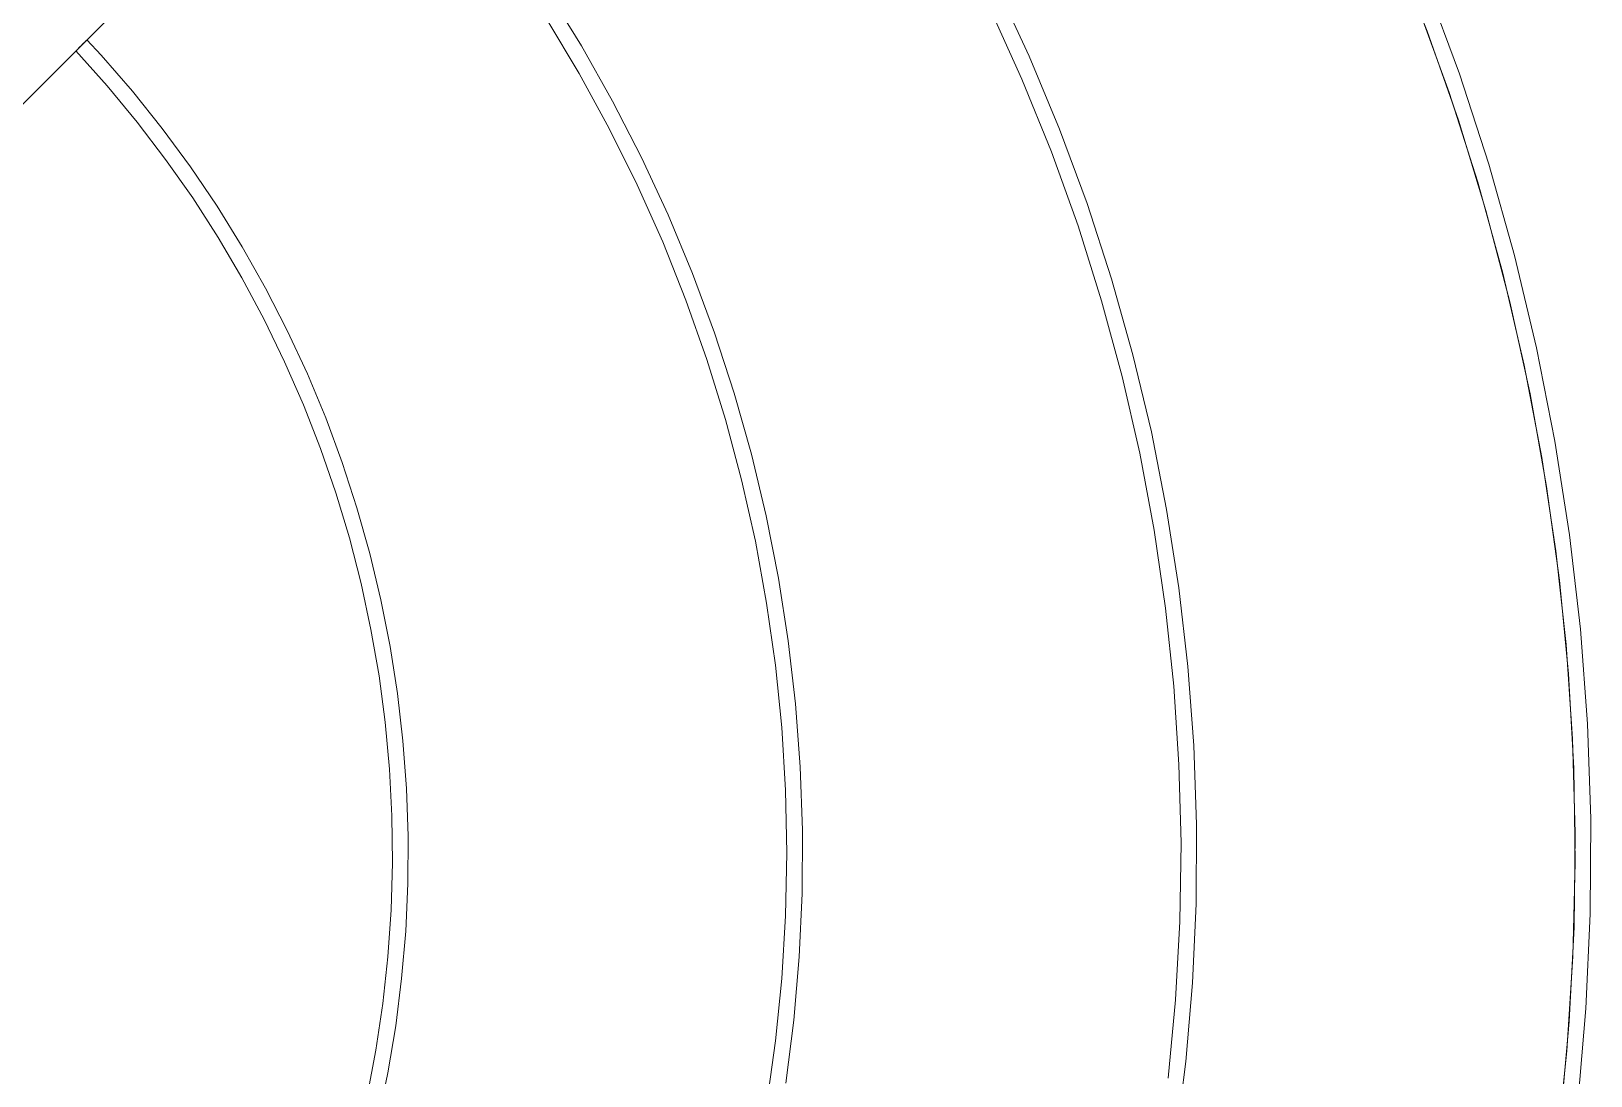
# Model space of a CAD drawing. Header units: millimetres. Extents: x -22227 to 20164, y 15335 to 61747.
# Drawn here: x -7715.2 to -7517.4, y 61218.7 to 61351.2 of the extents above; entities that cross this region are included whole.
import ezdxf

# ---------------------------------------------------------------- set-up
doc = ezdxf.new("R2010")
doc.units = ezdxf.units.MM
doc.layers.add('M-EQPM', color=7, linetype='Continuous', lineweight=5)

# ---------------------------------------------------------------- blocks, each defined once
blk = doc.blocks.new('DanNong_VRV_1 QUẠT - OD-A-12_1-2147179-MẶT BẰNG BỐ TRÍ THIẾT BỊ')
at = {"layer": 'M-EQPM'}
for p, q in [((283.72, 412.38), (91.39, 220.04)), ((91.39, 220.04), (280.9, 409.55))]:
    blk.add_line(p, q, dxfattribs=at)
at = {"layer": 'M-EQPM', "flags": 128}
for points in [[(351.83, 156.56), (352.86, 168.55), (353.4, 180.58), (353.47, 192.62), (353.05, 204.65), (352.15, 216.66), (350.78, 228.62), (348.92, 240.51), (346.6, 252.32), (343.8, 264.03), (340.53, 275.62), (336.81, 287.07), (332.63, 298.36)], [(351.83, 156.56), (352.86, 168.55), (353.4, 180.58), (353.47, 192.62), (353.05, 204.65), (352.15, 216.66), (350.78, 228.62), (348.92, 240.51), (346.6, 252.32), (343.8, 264.03), (340.53, 275.62), (336.81, 287.07), (332.63, 298.36)], [(328.34, 303.61), (332.73, 292.49), (336.68, 281.2), (340.17, 269.76), (343.2, 258.19), (345.76, 246.51), (347.86, 234.74), (349.48, 222.89), (350.63, 210.98), (351.3, 199.04), (351.5, 187.08), (351.21, 175.13), (350.45, 163.19), (349.21, 151.3)], [(328.34, 303.61), (332.73, 292.49), (336.68, 281.2), (340.17, 269.76), (343.2, 258.19), (345.76, 246.51), (347.86, 234.74), (349.48, 222.89), (350.63, 210.98), (351.3, 199.04), (351.5, 187.08), (351.21, 175.13), (350.45, 163.19), (349.21, 151.3)], [(331.41, 295.98), (335.49, 284.74), (339.13, 273.34), (342.3, 261.81), (345.01, 250.16), (347.26, 238.42), (349.03, 226.59), (350.33, 214.7), (351.15, 202.77), (351.49, 190.82), (351.35, 178.86), (350.74, 166.91), (349.65, 155.01)], [(351.83, 156.56), (352.86, 168.55), (353.4, 180.58), (353.47, 192.62), (353.05, 204.65), (352.15, 216.66), (350.78, 228.62), (348.92, 240.51), (346.6, 252.32), (343.8, 264.03), (340.53, 275.62), (336.81, 287.07), (332.63, 298.36)], [(300.85, 151.86), (302.11, 161.82), (302.96, 171.82), (303.42, 181.85), (303.47, 191.89), (303.13, 201.92), (302.38, 211.93), (301.23, 221.91), (299.68, 231.83), (297.74, 241.68), (295.41, 251.44), (292.69, 261.1), (289.58, 270.65), (286.09, 280.06), (282.23, 289.33), (278.01, 298.44)], [(277.22, 295.48), (281.33, 286.41), (285.07, 277.18), (288.44, 267.81), (291.43, 258.31), (294.05, 248.7), (296.27, 238.99), (298.11, 229.2), (299.55, 219.34), (300.59, 209.44), (301.24, 199.5), (301.5, 189.55), (301.35, 179.59), (300.81, 169.64), (299.86, 159.73)], [(251.38, 159.1), (252.38, 167.08), (253.07, 175.09), (253.44, 183.12), (253.48, 191.16), (253.2, 199.19), (252.6, 207.21), (251.68, 215.2), (250.44, 223.14), (248.89, 231.03), (247.02, 238.85), (244.84, 246.58), (242.35, 254.23), (239.56, 261.77), (236.47, 269.19), (233.09, 276.48), (229.41, 283.63), (225.45, 290.63), (221.22, 297.47)], [(221.08, 293.97), (225.17, 287.15), (228.99, 280.16), (232.52, 273.03), (235.77, 265.77), (238.72, 258.38), (241.38, 250.87), (243.74, 243.27), (245.78, 235.58), (247.52, 227.81), (248.95, 219.98), (250.06, 212.1), (250.86, 204.18), (251.34, 196.23), (251.5, 188.28), (251.34, 180.32), (250.87, 172.37), (250.08, 164.45), (248.97, 156.57)], [(199.68, 154.47), (200.91, 160.39), (201.91, 166.34), (202.66, 172.34), (203.18, 178.35), (203.45, 184.39), (203.48, 190.43), (203.27, 196.46), (202.82, 202.49), (202.13, 208.49), (201.2, 214.45), (200.04, 220.38), (198.63, 226.25), (196.99, 232.07), (195.13, 237.81), (193.03, 243.47), (190.71, 249.05), (188.16, 254.53), (185.4, 259.9), (182.43, 265.16), (179.25, 270.29), (175.87, 275.29), (172.29, 280.16), (168.51, 284.87), (164.56, 289.44), (162.75, 291.4)], [(161.34, 289.99), (165.32, 285.55), (169.12, 280.96), (172.73, 276.23), (176.16, 271.35), (179.38, 266.34), (182.41, 261.2), (185.22, 255.95), (187.82, 250.58), (190.21, 245.12), (192.37, 239.57), (194.31, 233.94), (196.03, 228.23), (197.51, 222.46), (198.77, 216.63), (199.79, 210.76), (200.57, 204.85), (201.12, 198.92), (201.42, 192.97), (201.5, 187.01), (201.33, 181.05), (200.92, 175.1), (200.28, 169.18), (199.4, 163.28), (198.28, 157.43)]]:
    blk.add_lwpolyline(points, dxfattribs=at)
at = {"layer": 'M-EQPM'}
for points in [[(161.34, 289.99), (161.34, 289.99), (161.36, 290.01), (161.46, 290.11), (161.62, 290.27), (161.82, 290.47), (162.04, 290.69), (162.26, 290.92), (162.47, 291.12), (162.62, 291.28), (162.73, 291.38), (162.75, 291.4), (162.75, 291.4)], [(162.75, 291.4), (162.75, 291.4), (162.73, 291.38), (162.62, 291.28), (162.47, 291.12), (162.26, 290.92), (162.04, 290.69), (161.82, 290.47), (161.62, 290.27), (161.46, 290.11), (161.36, 290.01), (161.34, 289.99), (161.34, 289.99)]]:
    blk.add_open_spline(points, degree=3, dxfattribs=at)
blk = doc.blocks.new('DanNong_VRV_1 QUẠT - OD-A-12_1-V166-MẶT BẰNG BỐ TRÍ THIẾT BỊ')
at = {"layer": 'M-EQPM'}
for p, q in [((283.72, 412.38), (91.39, 220.04)), ((91.39, 220.04), (280.9, 409.55))]:
    blk.add_line(p, q, dxfattribs=at)
at = {"layer": 'M-EQPM', "flags": 128}
for points in [[(351.83, 156.56), (352.86, 168.55), (353.4, 180.58), (353.47, 192.62), (353.05, 204.65), (352.15, 216.66), (350.78, 228.62), (348.92, 240.51), (346.6, 252.32), (343.8, 264.03), (340.53, 275.62), (336.81, 287.07), (332.63, 298.36)], [(351.83, 156.56), (352.86, 168.55), (353.4, 180.58), (353.47, 192.62), (353.05, 204.65), (352.15, 216.66), (350.78, 228.62), (348.92, 240.51), (346.6, 252.32), (343.8, 264.03), (340.53, 275.62), (336.81, 287.07), (332.63, 298.36)], [(328.34, 303.61), (332.73, 292.49), (336.68, 281.2), (340.17, 269.76), (343.2, 258.19), (345.76, 246.51), (347.86, 234.74), (349.48, 222.89), (350.63, 210.98), (351.3, 199.04), (351.5, 187.08), (351.21, 175.13), (350.45, 163.19), (349.21, 151.3)], [(328.34, 303.61), (332.73, 292.49), (336.68, 281.2), (340.17, 269.76), (343.2, 258.19), (345.76, 246.51), (347.86, 234.74), (349.48, 222.89), (350.63, 210.98), (351.3, 199.04), (351.5, 187.08), (351.21, 175.13), (350.45, 163.19), (349.21, 151.3)], [(331.41, 295.98), (335.49, 284.74), (339.13, 273.34), (342.3, 261.81), (345.01, 250.16), (347.26, 238.42), (349.03, 226.59), (350.33, 214.7), (351.15, 202.77), (351.49, 190.82), (351.35, 178.86), (350.74, 166.91), (349.65, 155.01)], [(351.83, 156.56), (352.86, 168.55), (353.4, 180.58), (353.47, 192.62), (353.05, 204.65), (352.15, 216.66), (350.78, 228.62), (348.92, 240.51), (346.6, 252.32), (343.8, 264.03), (340.53, 275.62), (336.81, 287.07), (332.63, 298.36)], [(300.85, 151.86), (302.11, 161.82), (302.96, 171.82), (303.42, 181.85), (303.47, 191.89), (303.13, 201.92), (302.38, 211.93), (301.23, 221.91), (299.68, 231.83), (297.74, 241.68), (295.41, 251.44), (292.69, 261.1), (289.58, 270.65), (286.09, 280.06), (282.23, 289.33), (278.01, 298.44)], [(277.22, 295.48), (281.33, 286.41), (285.07, 277.18), (288.44, 267.81), (291.43, 258.31), (294.05, 248.7), (296.27, 238.99), (298.11, 229.2), (299.55, 219.34), (300.59, 209.44), (301.24, 199.5), (301.5, 189.55), (301.35, 179.59), (300.81, 169.64), (299.86, 159.73)], [(251.38, 159.1), (252.38, 167.08), (253.07, 175.09), (253.44, 183.12), (253.48, 191.16), (253.2, 199.19), (252.6, 207.21), (251.68, 215.2), (250.44, 223.14), (248.89, 231.03), (247.02, 238.85), (244.84, 246.58), (242.35, 254.23), (239.56, 261.77), (236.47, 269.19), (233.09, 276.48), (229.41, 283.63), (225.45, 290.63), (221.22, 297.47)], [(221.08, 293.97), (225.17, 287.15), (228.99, 280.16), (232.52, 273.03), (235.77, 265.77), (238.72, 258.38), (241.38, 250.87), (243.74, 243.27), (245.78, 235.58), (247.52, 227.81), (248.95, 219.98), (250.06, 212.1), (250.86, 204.18), (251.34, 196.23), (251.5, 188.28), (251.34, 180.32), (250.87, 172.37), (250.08, 164.45), (248.97, 156.57)], [(199.68, 154.47), (200.91, 160.39), (201.91, 166.34), (202.66, 172.34), (203.18, 178.35), (203.45, 184.39), (203.48, 190.43), (203.27, 196.46), (202.82, 202.49), (202.13, 208.49), (201.2, 214.45), (200.04, 220.38), (198.63, 226.25), (196.99, 232.07), (195.13, 237.81), (193.03, 243.47), (190.71, 249.05), (188.16, 254.53), (185.4, 259.9), (182.43, 265.16), (179.25, 270.29), (175.87, 275.29), (172.29, 280.16), (168.51, 284.87), (164.56, 289.44), (162.75, 291.4)], [(161.34, 289.99), (165.32, 285.55), (169.12, 280.96), (172.73, 276.23), (176.16, 271.35), (179.38, 266.34), (182.41, 261.2), (185.22, 255.95), (187.82, 250.58), (190.21, 245.12), (192.37, 239.57), (194.31, 233.94), (196.03, 228.23), (197.51, 222.46), (198.77, 216.63), (199.79, 210.76), (200.57, 204.85), (201.12, 198.92), (201.42, 192.97), (201.5, 187.01), (201.33, 181.05), (200.92, 175.1), (200.28, 169.18), (199.4, 163.28), (198.28, 157.43)]]:
    blk.add_lwpolyline(points, dxfattribs=at)
at = {"layer": 'M-EQPM'}
for points in [[(161.34, 289.99), (161.34, 289.99), (161.36, 290.01), (161.46, 290.11), (161.62, 290.27), (161.82, 290.47), (162.04, 290.69), (162.26, 290.92), (162.47, 291.12), (162.62, 291.28), (162.73, 291.38), (162.75, 291.4), (162.75, 291.4)], [(162.75, 291.4), (162.75, 291.4), (162.73, 291.38), (162.62, 291.28), (162.47, 291.12), (162.26, 290.92), (162.04, 290.69), (161.82, 290.47), (161.62, 290.27), (161.46, 290.11), (161.36, 290.01), (161.34, 289.99), (161.34, 289.99)]]:
    blk.add_open_spline(points, degree=3, dxfattribs=at)
blk = doc.blocks.new('DanNong_VRV_1 QUẠT - OD-A-12_1-V175-MẶT BẰNG BỐ TRÍ THIẾT BỊ')
at = {"layer": 'M-EQPM'}
for p, q in [((283.72, 412.38), (91.39, 220.04)), ((283.72, 412.38), (91.39, 220.04)), ((91.39, 220.04), (280.9, 409.55)), ((91.39, 220.04), (280.9, 409.55))]:
    blk.add_line(p, q, dxfattribs=at)
at = {"layer": 'M-EQPM', "flags": 128}
for points in [[(351.83, 156.56), (352.86, 168.55), (353.4, 180.58), (353.47, 192.62), (353.05, 204.65), (352.15, 216.66), (350.78, 228.62), (348.92, 240.51), (346.6, 252.32), (343.8, 264.03), (340.53, 275.62), (336.81, 287.07), (332.63, 298.36)], [(351.83, 156.56), (352.86, 168.55), (353.4, 180.58), (353.47, 192.62), (353.05, 204.65), (352.15, 216.66), (350.78, 228.62), (348.92, 240.51), (346.6, 252.32), (343.8, 264.03), (340.53, 275.62), (336.81, 287.07), (332.63, 298.36)], [(351.83, 156.56), (352.86, 168.55), (353.4, 180.58), (353.47, 192.62), (353.05, 204.65), (352.15, 216.66), (350.78, 228.62), (348.92, 240.51), (346.6, 252.32), (343.8, 264.03), (340.53, 275.62), (336.81, 287.07), (332.63, 298.36)], [(351.83, 156.56), (352.86, 168.55), (353.4, 180.58), (353.47, 192.62), (353.05, 204.65), (352.15, 216.66), (350.78, 228.62), (348.92, 240.51), (346.6, 252.32), (343.8, 264.03), (340.53, 275.62), (336.81, 287.07), (332.63, 298.36)], [(328.34, 303.61), (332.73, 292.49), (336.68, 281.2), (340.17, 269.76), (343.2, 258.19), (345.76, 246.51), (347.86, 234.74), (349.48, 222.89), (350.63, 210.98), (351.3, 199.04), (351.5, 187.08), (351.21, 175.13), (350.45, 163.19), (349.21, 151.3)], [(328.34, 303.61), (332.73, 292.49), (336.68, 281.2), (340.17, 269.76), (343.2, 258.19), (345.76, 246.51), (347.86, 234.74), (349.48, 222.89), (350.63, 210.98), (351.3, 199.04), (351.5, 187.08), (351.21, 175.13), (350.45, 163.19), (349.21, 151.3)], [(328.34, 303.61), (332.73, 292.49), (336.68, 281.2), (340.17, 269.76), (343.2, 258.19), (345.76, 246.51), (347.86, 234.74), (349.48, 222.89), (350.63, 210.98), (351.3, 199.04), (351.5, 187.08), (351.21, 175.13), (350.45, 163.19), (349.21, 151.3)], [(328.34, 303.61), (332.73, 292.49), (336.68, 281.2), (340.17, 269.76), (343.2, 258.19), (345.76, 246.51), (347.86, 234.74), (349.48, 222.89), (350.63, 210.98), (351.3, 199.04), (351.5, 187.08), (351.21, 175.13), (350.45, 163.19), (349.21, 151.3)], [(331.41, 295.98), (335.49, 284.74), (339.13, 273.34), (342.3, 261.81), (345.01, 250.16), (347.26, 238.42), (349.03, 226.59), (350.33, 214.7), (351.15, 202.77), (351.49, 190.82), (351.35, 178.86), (350.74, 166.91), (349.65, 155.01)], [(331.41, 295.98), (335.49, 284.74), (339.13, 273.34), (342.3, 261.81), (345.01, 250.16), (347.26, 238.42), (349.03, 226.59), (350.33, 214.7), (351.15, 202.77), (351.49, 190.82), (351.35, 178.86), (350.74, 166.91), (349.65, 155.01)], [(351.83, 156.56), (352.86, 168.55), (353.4, 180.58), (353.47, 192.62), (353.05, 204.65), (352.15, 216.66), (350.78, 228.62), (348.92, 240.51), (346.6, 252.32), (343.8, 264.03), (340.53, 275.62), (336.81, 287.07), (332.63, 298.36)], [(351.83, 156.56), (352.86, 168.55), (353.4, 180.58), (353.47, 192.62), (353.05, 204.65), (352.15, 216.66), (350.78, 228.62), (348.92, 240.51), (346.6, 252.32), (343.8, 264.03), (340.53, 275.62), (336.81, 287.07), (332.63, 298.36)], [(300.85, 151.86), (302.11, 161.82), (302.96, 171.82), (303.42, 181.85), (303.47, 191.89), (303.13, 201.92), (302.38, 211.93), (301.23, 221.91), (299.68, 231.83), (297.74, 241.68), (295.41, 251.44), (292.69, 261.1), (289.58, 270.65), (286.09, 280.06), (282.23, 289.33), (278.01, 298.44)], [(300.85, 151.86), (302.11, 161.82), (302.96, 171.82), (303.42, 181.85), (303.47, 191.89), (303.13, 201.92), (302.38, 211.93), (301.23, 221.91), (299.68, 231.83), (297.74, 241.68), (295.41, 251.44), (292.69, 261.1), (289.58, 270.65), (286.09, 280.06), (282.23, 289.33), (278.01, 298.44)], [(277.22, 295.48), (281.33, 286.41), (285.07, 277.18), (288.44, 267.81), (291.43, 258.31), (294.05, 248.7), (296.27, 238.99), (298.11, 229.2), (299.55, 219.34), (300.59, 209.44), (301.24, 199.5), (301.5, 189.55), (301.35, 179.59), (300.81, 169.64), (299.86, 159.73)], [(277.22, 295.48), (281.33, 286.41), (285.07, 277.18), (288.44, 267.81), (291.43, 258.31), (294.05, 248.7), (296.27, 238.99), (298.11, 229.2), (299.55, 219.34), (300.59, 209.44), (301.24, 199.5), (301.5, 189.55), (301.35, 179.59), (300.81, 169.64), (299.86, 159.73)], [(251.38, 159.1), (252.38, 167.08), (253.07, 175.09), (253.44, 183.12), (253.48, 191.16), (253.2, 199.19), (252.6, 207.21), (251.68, 215.2), (250.44, 223.14), (248.89, 231.03), (247.02, 238.85), (244.84, 246.58), (242.35, 254.23), (239.56, 261.77), (236.47, 269.19), (233.09, 276.48), (229.41, 283.63), (225.45, 290.63), (221.22, 297.47)], [(251.38, 159.1), (252.38, 167.08), (253.07, 175.09), (253.44, 183.12), (253.48, 191.16), (253.2, 199.19), (252.6, 207.21), (251.68, 215.2), (250.44, 223.14), (248.89, 231.03), (247.02, 238.85), (244.84, 246.58), (242.35, 254.23), (239.56, 261.77), (236.47, 269.19), (233.09, 276.48), (229.41, 283.63), (225.45, 290.63), (221.22, 297.47)], [(221.08, 293.97), (225.17, 287.15), (228.99, 280.16), (232.52, 273.03), (235.77, 265.77), (238.72, 258.38), (241.38, 250.87), (243.74, 243.27), (245.78, 235.58), (247.52, 227.81), (248.95, 219.98), (250.06, 212.1), (250.86, 204.18), (251.34, 196.23), (251.5, 188.28), (251.34, 180.32), (250.87, 172.37), (250.08, 164.45), (248.97, 156.57)], [(221.08, 293.97), (225.17, 287.15), (228.99, 280.16), (232.52, 273.03), (235.77, 265.77), (238.72, 258.38), (241.38, 250.87), (243.74, 243.27), (245.78, 235.58), (247.52, 227.81), (248.95, 219.98), (250.06, 212.1), (250.86, 204.18), (251.34, 196.23), (251.5, 188.28), (251.34, 180.32), (250.87, 172.37), (250.08, 164.45), (248.97, 156.57)], [(199.68, 154.47), (200.91, 160.39), (201.91, 166.34), (202.66, 172.34), (203.18, 178.35), (203.45, 184.39), (203.48, 190.43), (203.27, 196.46), (202.82, 202.49), (202.13, 208.49), (201.2, 214.45), (200.04, 220.38), (198.63, 226.25), (196.99, 232.07), (195.13, 237.81), (193.03, 243.47), (190.71, 249.05), (188.16, 254.53), (185.4, 259.9), (182.43, 265.16), (179.25, 270.29), (175.87, 275.29), (172.29, 280.16), (168.51, 284.87), (164.56, 289.44), (162.75, 291.4)], [(199.68, 154.47), (200.91, 160.39), (201.91, 166.34), (202.66, 172.34), (203.18, 178.35), (203.45, 184.39), (203.48, 190.43), (203.27, 196.46), (202.82, 202.49), (202.13, 208.49), (201.2, 214.45), (200.04, 220.38), (198.63, 226.25), (196.99, 232.07), (195.13, 237.81), (193.03, 243.47), (190.71, 249.05), (188.16, 254.53), (185.4, 259.9), (182.43, 265.16), (179.25, 270.29), (175.87, 275.29), (172.29, 280.16), (168.51, 284.87), (164.56, 289.44), (162.75, 291.4)], [(161.34, 289.99), (165.32, 285.55), (169.12, 280.96), (172.73, 276.23), (176.16, 271.35), (179.38, 266.34), (182.41, 261.2), (185.22, 255.95), (187.82, 250.58), (190.21, 245.12), (192.37, 239.57), (194.31, 233.94), (196.03, 228.23), (197.51, 222.46), (198.77, 216.63), (199.79, 210.76), (200.57, 204.85), (201.12, 198.92), (201.42, 192.97), (201.5, 187.01), (201.33, 181.05), (200.92, 175.1), (200.28, 169.18), (199.4, 163.28), (198.28, 157.43)], [(161.34, 289.99), (165.32, 285.55), (169.12, 280.96), (172.73, 276.23), (176.16, 271.35), (179.38, 266.34), (182.41, 261.2), (185.22, 255.95), (187.82, 250.58), (190.21, 245.12), (192.37, 239.57), (194.31, 233.94), (196.03, 228.23), (197.51, 222.46), (198.77, 216.63), (199.79, 210.76), (200.57, 204.85), (201.12, 198.92), (201.42, 192.97), (201.5, 187.01), (201.33, 181.05), (200.92, 175.1), (200.28, 169.18), (199.4, 163.28), (198.28, 157.43)]]:
    blk.add_lwpolyline(points, dxfattribs=at)
at = {"layer": 'M-EQPM'}
for points in [[(161.34, 289.99), (161.34, 289.99), (161.36, 290.01), (161.46, 290.11), (161.62, 290.27), (161.82, 290.47), (162.04, 290.69), (162.26, 290.92), (162.47, 291.12), (162.62, 291.28), (162.73, 291.38), (162.75, 291.4), (162.75, 291.4)], [(162.75, 291.4), (162.75, 291.4), (162.73, 291.38), (162.62, 291.28), (162.47, 291.12), (162.26, 290.92), (162.04, 290.69), (161.82, 290.47), (161.62, 290.27), (161.46, 290.11), (161.36, 290.01), (161.34, 289.99), (161.34, 289.99)], [(161.34, 289.99), (161.34, 289.99), (161.36, 290.01), (161.46, 290.11), (161.62, 290.27), (161.82, 290.47), (162.04, 290.69), (162.26, 290.92), (162.47, 291.12), (162.62, 291.28), (162.73, 291.38), (162.75, 291.4), (162.75, 291.4)], [(162.75, 291.4), (162.75, 291.4), (162.73, 291.38), (162.62, 291.28), (162.47, 291.12), (162.26, 290.92), (162.04, 290.69), (161.82, 290.47), (161.62, 290.27), (161.46, 290.11), (161.36, 290.01), (161.34, 289.99), (161.34, 289.99)]]:
    blk.add_open_spline(points, degree=3, dxfattribs=at)
blk = doc.blocks.new('DanNong_VRV_1 QUẠT - OD-A-12_1-V180-MẶT BẰNG BỐ TRÍ THIẾT BỊ')
at = {"layer": 'M-EQPM'}
for p, q in [((283.72, 412.38), (91.39, 220.04)), ((283.72, 412.38), (91.39, 220.04)), ((91.39, 220.04), (280.9, 409.55)), ((91.39, 220.04), (280.9, 409.55))]:
    blk.add_line(p, q, dxfattribs=at)
at = {"layer": 'M-EQPM', "flags": 128}
for points in [[(351.83, 156.56), (352.86, 168.55), (353.4, 180.58), (353.47, 192.62), (353.05, 204.65), (352.15, 216.66), (350.78, 228.62), (348.92, 240.51), (346.6, 252.32), (343.8, 264.03), (340.53, 275.62), (336.81, 287.07), (332.63, 298.36)], [(351.83, 156.56), (352.86, 168.55), (353.4, 180.58), (353.47, 192.62), (353.05, 204.65), (352.15, 216.66), (350.78, 228.62), (348.92, 240.51), (346.6, 252.32), (343.8, 264.03), (340.53, 275.62), (336.81, 287.07), (332.63, 298.36)], [(351.83, 156.56), (352.86, 168.55), (353.4, 180.58), (353.47, 192.62), (353.05, 204.65), (352.15, 216.66), (350.78, 228.62), (348.92, 240.51), (346.6, 252.32), (343.8, 264.03), (340.53, 275.62), (336.81, 287.07), (332.63, 298.36)], [(351.83, 156.56), (352.86, 168.55), (353.4, 180.58), (353.47, 192.62), (353.05, 204.65), (352.15, 216.66), (350.78, 228.62), (348.92, 240.51), (346.6, 252.32), (343.8, 264.03), (340.53, 275.62), (336.81, 287.07), (332.63, 298.36)], [(328.34, 303.61), (332.73, 292.49), (336.68, 281.2), (340.17, 269.76), (343.2, 258.19), (345.76, 246.51), (347.86, 234.74), (349.48, 222.89), (350.63, 210.98), (351.3, 199.04), (351.5, 187.08), (351.21, 175.13), (350.45, 163.19), (349.21, 151.3)], [(328.34, 303.61), (332.73, 292.49), (336.68, 281.2), (340.17, 269.76), (343.2, 258.19), (345.76, 246.51), (347.86, 234.74), (349.48, 222.89), (350.63, 210.98), (351.3, 199.04), (351.5, 187.08), (351.21, 175.13), (350.45, 163.19), (349.21, 151.3)], [(328.34, 303.61), (332.73, 292.49), (336.68, 281.2), (340.17, 269.76), (343.2, 258.19), (345.76, 246.51), (347.86, 234.74), (349.48, 222.89), (350.63, 210.98), (351.3, 199.04), (351.5, 187.08), (351.21, 175.13), (350.45, 163.19), (349.21, 151.3)], [(328.34, 303.61), (332.73, 292.49), (336.68, 281.2), (340.17, 269.76), (343.2, 258.19), (345.76, 246.51), (347.86, 234.74), (349.48, 222.89), (350.63, 210.98), (351.3, 199.04), (351.5, 187.08), (351.21, 175.13), (350.45, 163.19), (349.21, 151.3)], [(331.41, 295.98), (335.49, 284.74), (339.13, 273.34), (342.3, 261.81), (345.01, 250.16), (347.26, 238.42), (349.03, 226.59), (350.33, 214.7), (351.15, 202.77), (351.49, 190.82), (351.35, 178.86), (350.74, 166.91), (349.65, 155.01)], [(331.41, 295.98), (335.49, 284.74), (339.13, 273.34), (342.3, 261.81), (345.01, 250.16), (347.26, 238.42), (349.03, 226.59), (350.33, 214.7), (351.15, 202.77), (351.49, 190.82), (351.35, 178.86), (350.74, 166.91), (349.65, 155.01)], [(351.83, 156.56), (352.86, 168.55), (353.4, 180.58), (353.47, 192.62), (353.05, 204.65), (352.15, 216.66), (350.78, 228.62), (348.92, 240.51), (346.6, 252.32), (343.8, 264.03), (340.53, 275.62), (336.81, 287.07), (332.63, 298.36)], [(351.83, 156.56), (352.86, 168.55), (353.4, 180.58), (353.47, 192.62), (353.05, 204.65), (352.15, 216.66), (350.78, 228.62), (348.92, 240.51), (346.6, 252.32), (343.8, 264.03), (340.53, 275.62), (336.81, 287.07), (332.63, 298.36)], [(300.85, 151.86), (302.11, 161.82), (302.96, 171.82), (303.42, 181.85), (303.47, 191.89), (303.13, 201.92), (302.38, 211.93), (301.23, 221.91), (299.68, 231.83), (297.74, 241.68), (295.41, 251.44), (292.69, 261.1), (289.58, 270.65), (286.09, 280.06), (282.23, 289.33), (278.01, 298.44)], [(300.85, 151.86), (302.11, 161.82), (302.96, 171.82), (303.42, 181.85), (303.47, 191.89), (303.13, 201.92), (302.38, 211.93), (301.23, 221.91), (299.68, 231.83), (297.74, 241.68), (295.41, 251.44), (292.69, 261.1), (289.58, 270.65), (286.09, 280.06), (282.23, 289.33), (278.01, 298.44)], [(277.22, 295.48), (281.33, 286.41), (285.07, 277.18), (288.44, 267.81), (291.43, 258.31), (294.05, 248.7), (296.27, 238.99), (298.11, 229.2), (299.55, 219.34), (300.59, 209.44), (301.24, 199.5), (301.5, 189.55), (301.35, 179.59), (300.81, 169.64), (299.86, 159.73)], [(277.22, 295.48), (281.33, 286.41), (285.07, 277.18), (288.44, 267.81), (291.43, 258.31), (294.05, 248.7), (296.27, 238.99), (298.11, 229.2), (299.55, 219.34), (300.59, 209.44), (301.24, 199.5), (301.5, 189.55), (301.35, 179.59), (300.81, 169.64), (299.86, 159.73)], [(251.38, 159.1), (252.38, 167.08), (253.07, 175.09), (253.44, 183.12), (253.48, 191.16), (253.2, 199.19), (252.6, 207.21), (251.68, 215.2), (250.44, 223.14), (248.89, 231.03), (247.02, 238.85), (244.84, 246.58), (242.35, 254.23), (239.56, 261.77), (236.47, 269.19), (233.09, 276.48), (229.41, 283.63), (225.45, 290.63), (221.22, 297.47)], [(251.38, 159.1), (252.38, 167.08), (253.07, 175.09), (253.44, 183.12), (253.48, 191.16), (253.2, 199.19), (252.6, 207.21), (251.68, 215.2), (250.44, 223.14), (248.89, 231.03), (247.02, 238.85), (244.84, 246.58), (242.35, 254.23), (239.56, 261.77), (236.47, 269.19), (233.09, 276.48), (229.41, 283.63), (225.45, 290.63), (221.22, 297.47)], [(221.08, 293.97), (225.17, 287.15), (228.99, 280.16), (232.52, 273.03), (235.77, 265.77), (238.72, 258.38), (241.38, 250.87), (243.74, 243.27), (245.78, 235.58), (247.52, 227.81), (248.95, 219.98), (250.06, 212.1), (250.86, 204.18), (251.34, 196.23), (251.5, 188.28), (251.34, 180.32), (250.87, 172.37), (250.08, 164.45), (248.97, 156.57)], [(221.08, 293.97), (225.17, 287.15), (228.99, 280.16), (232.52, 273.03), (235.77, 265.77), (238.72, 258.38), (241.38, 250.87), (243.74, 243.27), (245.78, 235.58), (247.52, 227.81), (248.95, 219.98), (250.06, 212.1), (250.86, 204.18), (251.34, 196.23), (251.5, 188.28), (251.34, 180.32), (250.87, 172.37), (250.08, 164.45), (248.97, 156.57)], [(199.68, 154.47), (200.91, 160.39), (201.91, 166.34), (202.66, 172.34), (203.18, 178.35), (203.45, 184.39), (203.48, 190.43), (203.27, 196.46), (202.82, 202.49), (202.13, 208.49), (201.2, 214.45), (200.04, 220.38), (198.63, 226.25), (196.99, 232.07), (195.13, 237.81), (193.03, 243.47), (190.71, 249.05), (188.16, 254.53), (185.4, 259.9), (182.43, 265.16), (179.25, 270.29), (175.87, 275.29), (172.29, 280.16), (168.51, 284.87), (164.56, 289.44), (162.75, 291.4)], [(199.68, 154.47), (200.91, 160.39), (201.91, 166.34), (202.66, 172.34), (203.18, 178.35), (203.45, 184.39), (203.48, 190.43), (203.27, 196.46), (202.82, 202.49), (202.13, 208.49), (201.2, 214.45), (200.04, 220.38), (198.63, 226.25), (196.99, 232.07), (195.13, 237.81), (193.03, 243.47), (190.71, 249.05), (188.16, 254.53), (185.4, 259.9), (182.43, 265.16), (179.25, 270.29), (175.87, 275.29), (172.29, 280.16), (168.51, 284.87), (164.56, 289.44), (162.75, 291.4)], [(161.34, 289.99), (165.32, 285.55), (169.12, 280.96), (172.73, 276.23), (176.16, 271.35), (179.38, 266.34), (182.41, 261.2), (185.22, 255.95), (187.82, 250.58), (190.21, 245.12), (192.37, 239.57), (194.31, 233.94), (196.03, 228.23), (197.51, 222.46), (198.77, 216.63), (199.79, 210.76), (200.57, 204.85), (201.12, 198.92), (201.42, 192.97), (201.5, 187.01), (201.33, 181.05), (200.92, 175.1), (200.28, 169.18), (199.4, 163.28), (198.28, 157.43)], [(161.34, 289.99), (165.32, 285.55), (169.12, 280.96), (172.73, 276.23), (176.16, 271.35), (179.38, 266.34), (182.41, 261.2), (185.22, 255.95), (187.82, 250.58), (190.21, 245.12), (192.37, 239.57), (194.31, 233.94), (196.03, 228.23), (197.51, 222.46), (198.77, 216.63), (199.79, 210.76), (200.57, 204.85), (201.12, 198.92), (201.42, 192.97), (201.5, 187.01), (201.33, 181.05), (200.92, 175.1), (200.28, 169.18), (199.4, 163.28), (198.28, 157.43)]]:
    blk.add_lwpolyline(points, dxfattribs=at)
at = {"layer": 'M-EQPM'}
for points in [[(161.34, 289.99), (161.34, 289.99), (161.36, 290.01), (161.46, 290.11), (161.62, 290.27), (161.82, 290.47), (162.04, 290.69), (162.26, 290.92), (162.47, 291.12), (162.62, 291.28), (162.73, 291.38), (162.75, 291.4), (162.75, 291.4)], [(162.75, 291.4), (162.75, 291.4), (162.73, 291.38), (162.62, 291.28), (162.47, 291.12), (162.26, 290.92), (162.04, 290.69), (161.82, 290.47), (161.62, 290.27), (161.46, 290.11), (161.36, 290.01), (161.34, 289.99), (161.34, 289.99)], [(161.34, 289.99), (161.34, 289.99), (161.36, 290.01), (161.46, 290.11), (161.62, 290.27), (161.82, 290.47), (162.04, 290.69), (162.26, 290.92), (162.47, 291.12), (162.62, 291.28), (162.73, 291.38), (162.75, 291.4), (162.75, 291.4)], [(162.75, 291.4), (162.75, 291.4), (162.73, 291.38), (162.62, 291.28), (162.47, 291.12), (162.26, 290.92), (162.04, 290.69), (161.82, 290.47), (161.62, 290.27), (161.46, 290.11), (161.36, 290.01), (161.34, 289.99), (161.34, 289.99)]]:
    blk.add_open_spline(points, degree=3, dxfattribs=at)
blk = doc.blocks.new('AK-SGS-M3-Hrvt_rvt-1-MẶT BẰNG BỐ TRÍ THIẾT BỊ')
at = {"layer": 'M-EQPM', "lineweight": 9}
for name in ['DanNong_VRV_1 QUẠT - OD-A-12_1-2147179-MẶT BẰNG BỐ TRÍ THIẾT BỊ', 'DanNong_VRV_1 QUẠT - OD-A-12_1-V166-MẶT BẰNG BỐ TRÍ THIẾT BỊ', 'DanNong_VRV_1 QUẠT - OD-A-12_1-V175-MẶT BẰNG BỐ TRÍ THIẾT BỊ', 'DanNong_VRV_1 QUẠT - OD-A-12_1-V180-MẶT BẰNG BỐ TRÍ THIẾT BỊ']:
    blk.add_blockref(name, (-7870.9, 61058.71), dxfattribs=at)

msp = doc.modelspace()

# ---------------------------------------------------------------- block references
at = {"lineweight": 5}
msp.add_blockref('AK-SGS-M3-Hrvt_rvt-1-MẶT BẰNG BỐ TRÍ THIẾT BỊ', (0, 0), dxfattribs=at)

doc.saveas('drawing.dxf')
